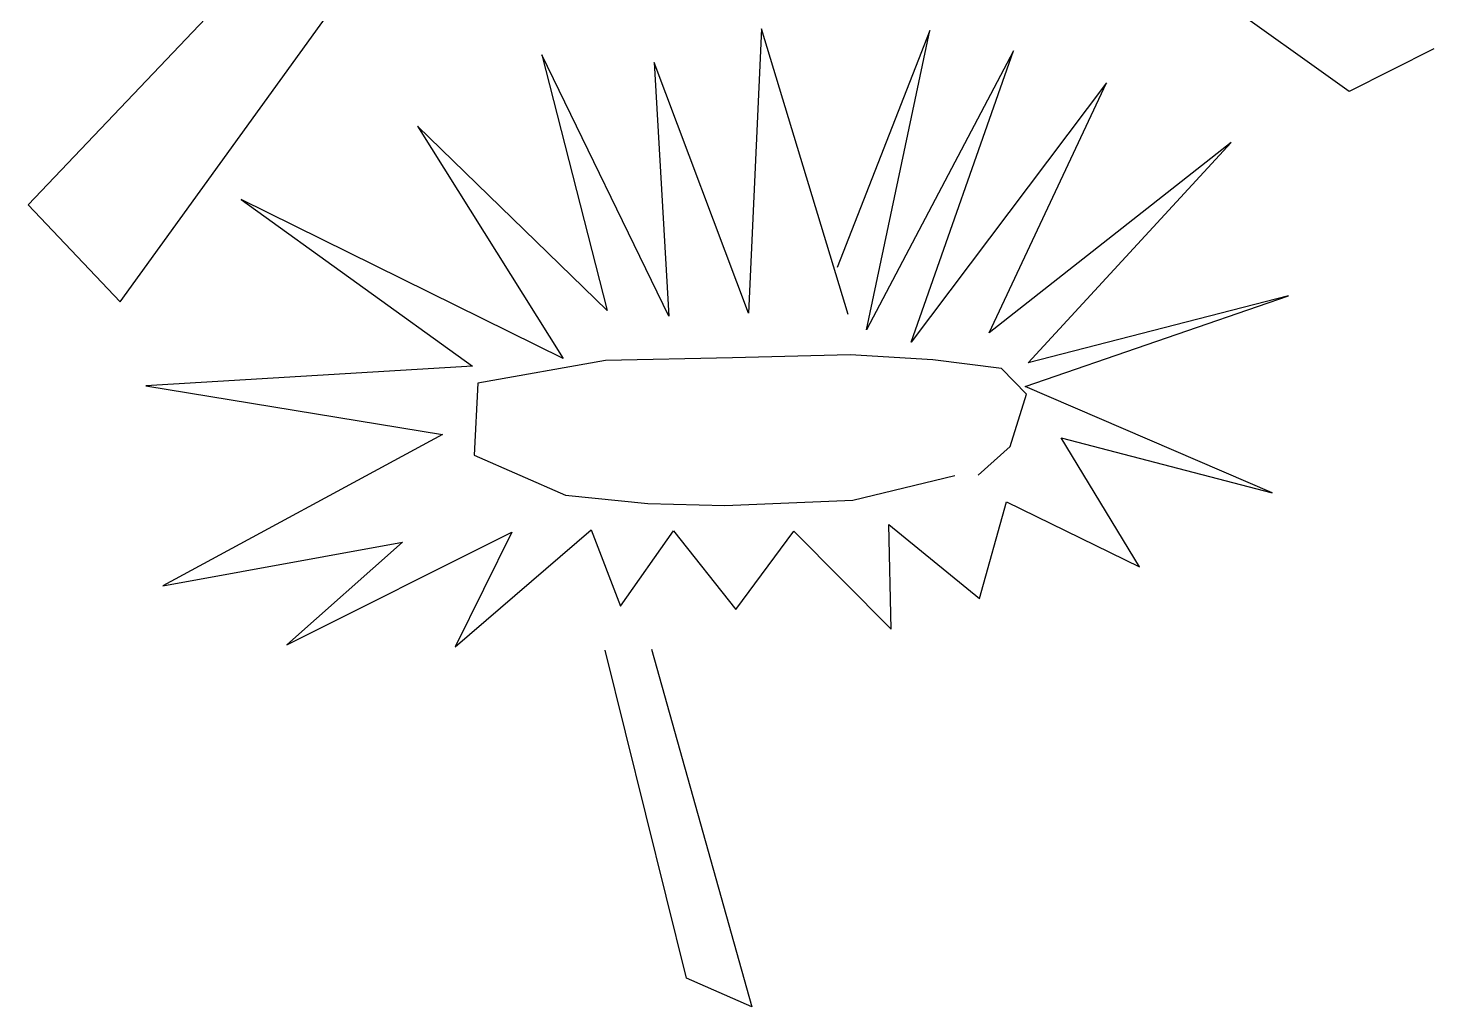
# Model space of a CAD drawing. Header units: millimetres. Extents: x -2729 to 15248, y -12439 to 5292.
# Drawn here: x 3954.23 to 3971.34, y -11013.21 to -11001.3 of the extents above; entities that cross this region are included whole.
import ezdxf

# ---------------------------------------------------------------- set-up
doc = ezdxf.new("R2010")
doc.units = ezdxf.units.MM

# ---------------------------------------------------------------- blocks, each defined once
blk = doc.blocks.new('aerysty')
at = {"color": 221, "linetype": 'Continuous'}
for p, q in [((-32.861, -5.556, 0.09), (-31.988, -3.05, 0.09)), ((-31.988, -3.05, 0.09), (-32.587, -6.268, 0.09)), ((-33.878, -5.675, 0.09), (-33.636, -3.89, 0.09)), ((-33.636, -3.89, 0.09), (-32.861, -5.556, 0.09)), ((-32.587, -6.268, 0.09), (-29.885, -4.221, 0.09)), ((-29.885, -4.221, 0.09), (-32.327, -6.398, 0.09)), ((-35.039, -5.294, 0.09), (-33.878, -5.675, 0.09)), ((-34.905, -6.709, 0.09), (-35.039, -5.294, 0.09)), ((-35.948, -5.976, 0.09), (-34.905, -6.709, 0.09)), ((-35.617, -7.627, 0.09), (-35.948, -5.976, 0.09)), ((-32.327, -6.398, 0.09), (-28.725, -5.838, 0.09)), ((-28.725, -5.838, 0.09), (-32.288, -6.997, 0.09)), ((-32.288, -6.997, 0.09), (-28.968, -7.503, 0.09)), ((-28.968, -7.503, 0.09), (-32.911, -7.718, 0.09)), ((-36.801, -7.679, 0.09), (-35.617, -7.627, 0.09)), ((-36.428, -8.844, 0.09), (-36.801, -7.679, 0.09)), ((-32.911, -7.718, 0.09), (-29.274, -8.661, 0.09)), ((-33.088, -8.254, 0.09), (-29.634, -9.642, 0.09)), ((-29.274, -8.661, 0.09), (-33.088, -8.254, 0.09)), ((-33.057, -8.543, 0.09), (-30.762, -11.355, 0.09)), ((-37.549, -8.871, 0.09), (-36.428, -8.844, 0.09)), ((-36.977, -9.68, 0.09), (-37.549, -8.871, 0.09)), ((-29.634, -9.642, 0.09), (-32.66, -8.973, 0.09)), ((-33.722, -9.558, 0.09), (-31.827, -12.211, 0.09)), ((-30.762, -11.355, 0.09), (-33.722, -9.558, 0.09)), ((-39.082, -10.264, 0.09), (-36.977, -9.68, 0.09)), ((-37.539, -10.466, 0.09), (-39.082, -10.264, 0.09)), ((-34.291, -10.345, 0.09), (-32.511, -13.398, 0.09)), ((-31.827, -12.211, 0.09), (-34.291, -10.345, 0.09)), ((-40.202, -11.977, 0.09), (-37.539, -10.466, 0.09)), ((-34.652, -11.005, 0.09), (-34.075, -14.172, 0.09)), ((-32.511, -13.398, 0.09), (-34.652, -11.005, 0.09)), ((-35.435, -11.126, 0.09), (-36.012, -15.456, 0.09)), ((-34.075, -14.172, 0.09), (-35.435, -11.126, 0.09)), ((-40.445, -13.632, 0.09), (-38.379, -11.505, 0.09)), ((-38.379, -11.505, 0.09), (-40.202, -11.977, 0.09)), ((-37.021, -11.831, 0.09), (-40.445, -13.632, 0.09)), ((-38.54, -15.161, 0.09), (-37.021, -11.831, 0.09)), ((-36.127, -11.992, 0.09), (-38.54, -15.161, 0.09)), ((-36.012, -15.456, 0.09), (-36.127, -11.992, 0.09))]:
    blk.add_line(p, q, dxfattribs=at)
at = {"color": 86, "linetype": 'Continuous'}
for p, q in [((-26.407, -4.424, 0.09), (-27.412, -4.991, 0.09)), ((-40.708, -4.827, 0.09), (-40.861, -5.681, 0.09)), ((-37.774, -8.266, 0.09), (-40.708, -4.827, 0.09)), ((-27.412, -4.991, 0.09), (-27.106, -14.852, 0.09)), ((-40.861, -5.681, 0.09), (-38.099, -8.726, 0.09)), ((-37.864, -15.986, 0.09), (-27.091, -15.612, 0.09)), ((-26.883, -15.758, 0.09), (-37.511, -17.574, 0.09)), ((-37.511, -17.574, 0.09), (-37.864, -15.986, 0.09))]:
    blk.add_line(p, q, dxfattribs=at)
at = {"color": 50, "linetype": 'Continuous'}
for p, q in [((-33.801, -6.141, 0.09), (-33.294, -6.012, 0.09)), ((-33.294, -6.012, 0.09), (-32.657, -6.203, 0.09)), ((-32.657, -6.203, 0.09), (-32.567, -6.628, 0.09)), ((-34.904, -7.24, 0.09), (-33.961, -6.374, 0.09)), ((-32.567, -6.628, 0.09), (-32.945, -7.38, 0.09)), ((-35.825, -8.496, 0.09), (-34.904, -7.24, 0.09)), ((-32.945, -7.38, 0.09), (-33.452, -8.252, 0.09)), ((-33.452, -8.252, 0.09), (-34.282, -9.42, 0.09)), ((-36.329, -9.288, 0.09), (-35.825, -8.496, 0.09)), ((-36.801, -10.178, 0.09), (-36.329, -9.288, 0.09)), ((-34.282, -9.42, 0.09), (-35.17, -10.684, 0.09)), ((-37.016, -11.369, 0.09), (-36.801, -10.178, 0.09)), ((-35.17, -10.684, 0.09), (-36.262, -11.822, 0.09)), ((-36.262, -11.822, 0.09), (-37.016, -11.369, 0.09))]:
    blk.add_line(p, q, dxfattribs=at)

msp = doc.modelspace()

# ---------------------------------------------------------------- block references
at = {"xscale": -1, "rotation": 236.1532349929076}
msp.add_blockref('aerysty', (3989.722, -10982.087, 0.246), dxfattribs=at)

doc.saveas('drawing.dxf')
